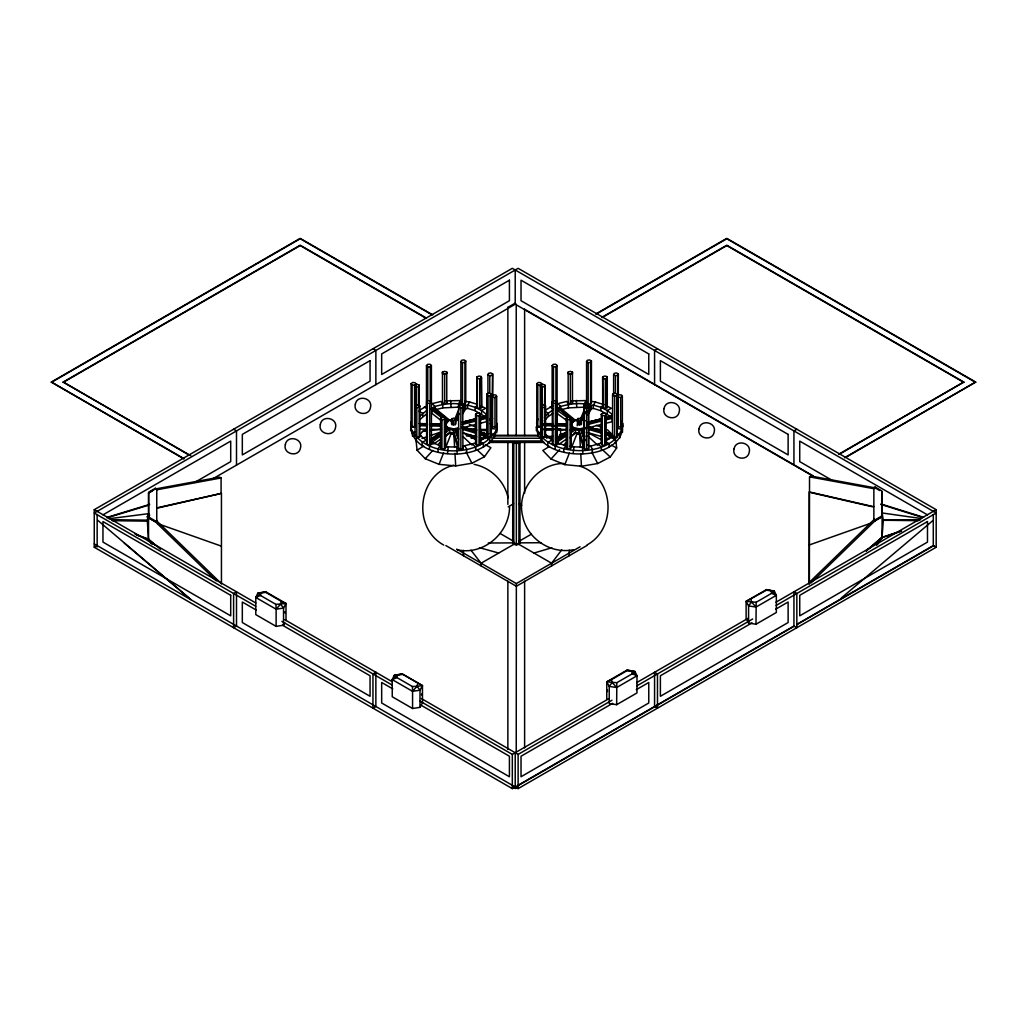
<?xml version="1.0" encoding="UTF-8"?>
<svg xmlns="http://www.w3.org/2000/svg" width="1027" height="1027" viewBox="0 0 1027 1027"><rect width="100%" height="100%" fill="white"/><g stroke="black" fill="none" stroke-linecap="round" stroke-linejoin="round"><path stroke-width="1.5" d="M569.292 550.228L569.228 555.735M616.649 704.689L616.816 682.711L632.26 673.802L636.984 675.792L636.984 692.943L616.649 704.689L609.229 703.534L609.229 686.383L606.752 681.812L627.086 670.079L634.994 671.504L636.984 675.792L616.649 687.525L609.229 686.383L612.208 682.442L611.476 679.63L626.919 670.721L634.994 671.504M756 624.223L756.167 602.258L771.611 593.336L776.335 595.339L776.335 612.49L756 624.223L748.58 623.081L746.115 618.524L746.115 601.36L766.437 589.626L774.345 591.051L776.335 595.339L756 607.073L748.58 605.917L746.115 601.36L766.283 590.255L774.345 591.051M570.601 425.101L570.601 424.472M410.993 421.622C405.151 464.294 499.558 464.884 497.145 423.445L496.786 432.418M410.633 430.595L410.993 424.985M490.341 420.094L491.522 423.689L491.214 428.567L496.786 429.055C482.356 458.312 422.739 458.555 410.633 427.219L414.857 427.039M537.93 418.913C523.988 464.769 631.759 465.886 621.926 420.698M536.325 430.595L536.595 426.385M617.137 424.908L616.893 428.567L622.478 429.055L622.478 432.418M622.837 423.445C619.512 459.005 545.632 459.069 536.325 427.219L541.948 426.975M877.559 544.259L881.988 537.66L883.323 520.33L918.446 520.33M571.551 424.138L571.371 426.256L575.569 429.594L579.1 430.172L584.697 428.965M430.223 409.324L434.999 406.474C444.909 403.611 455.718 402.199 465.693 405.498L467.657 405.049L475.129 407.321L481.535 410.505L486.554 414.433L485.014 416.384L480.418 417.553M567.251 417.54L555.915 409.324L560.691 406.474C570.588 403.611 581.41 402.199 591.372 405.498L593.349 405.049L600.821 407.321L607.227 410.505L612.246 414.433L610.706 416.384L606.11 417.553M486.888 395.254L487.055 393.829L489.276 393.2L491.33 393.996L491.33 435.474L491.163 436.899L488.942 437.528L486.888 436.732L486.888 395.254L488.942 396.05L491.163 395.421L491.33 393.996M486.888 436.732L487.055 393.829M612.58 395.254L612.734 393.829L614.955 393.2L617.022 393.996L617.022 435.474L616.855 436.899L614.634 437.528L612.58 436.732L612.58 395.254L614.634 396.05L616.855 395.421L617.022 393.996M612.58 436.732L612.734 435.307M509.572 507.081C509.251 533.437 483.383 555.671 457.297 549.804M284.774 622.927L283.542 625.212L276.122 626.367L255.787 614.621L255.787 597.47L260.511 595.48L260.986 592.81L265.685 591.757L286.007 603.491L286.007 620.655M417.745 683.443L417.013 686.254L419.992 690.183L412.572 691.338L392.237 679.604L396.961 677.602L397.436 674.944L402.135 673.892L422.469 685.625L422.469 702.789L419.992 707.346L412.572 708.502L392.237 696.755L392.237 679.604L394.227 675.317L402.135 673.892L422.469 685.625L419.992 690.183L419.992 707.346M112.174 520.65L147.297 520.65L148.633 513.654L108.926 518.751M418.888 406.82L419.196 385.125L417.219 384.265L414.947 384.817M544.58 406.82L544.888 385.125L542.911 384.265L540.626 384.817M626.919 670.721L627.086 670.079L631.785 671.132L636.984 675.792M766.283 590.255L766.437 589.626L771.149 590.679L776.335 595.339M445.692 429.62L445.692 426.256L447.117 428.195L453.42 430.172L458.324 445.731L456.733 447.066L448.285 446.886L447.451 453.472M583.567 447.682L579.1 433.535L579.1 430.172L584.016 445.731L582.425 447.066L573.977 446.886L573.143 453.472M276.122 626.367L276.122 609.204L280.564 604.12L281.295 601.308L265.839 592.386L257.777 593.182L255.787 597.47L276.122 609.204L283.542 608.061L286.007 603.491L281.295 601.308M487.928 393.932L487.928 374.778L488.441 373.379L490.79 372.929L492.639 373.892L492.639 396.229M492.126 416.769L492.639 373.892M613.62 395.523L613.62 374.778L614.12 373.379L616.482 372.929L618.318 373.892L618.318 396.229M617.818 396.024L618.318 373.892M416.063 440.467L417.052 450.198L425.255 458.722L439.055 464.345L443.613 452.74M445.898 446.95L451.61 432.444M549.419 446.437L542.821 450.519L551.024 459.03L564.811 464.653L569.382 453.061M571.667 447.258L577.367 432.752M454.781 419.234L458.825 409.298M581.038 417.822L586.25 405.049L585.762 404.163L585.762 406.41M585.018 411.455L581.667 420.415L585.018 412.263M581.988 420.454L584.774 413.663M458.812 414.189L456.091 419.915L458.504 413.329M456.091 419.915L458.812 413.38M421.609 695.022L421.609 694.008M462.689 410.53L465.693 405.498L465.693 408.862L462.689 413.894M587.752 411.866L591.372 405.498L591.372 408.862L587.752 415.229M415.062 406.589L415.717 405.216L418.105 404.856L419.85 405.858L419.85 435.487L419.196 436.873L416.808 437.232L415.062 436.218L415.062 406.589L416.808 407.603L419.196 407.244L419.85 405.858M415.062 436.218L415.717 434.845M540.754 406.589L541.396 405.216L543.797 404.856L545.542 405.858L545.542 435.487L544.888 436.873L542.5 437.232L540.754 436.218L540.754 406.589L542.5 407.603L544.888 407.244L545.542 405.858M540.754 436.218L541.396 405.216M607.419 690.105L607.419 691.543M221.254 493.422L156.849 507.877M221.254 546.094L158.222 523.809M441.122 435.525L431.815 442.432L440.121 445.628L438.067 448.658L438.067 452.021M557.494 444.678L558.046 441.456L566.814 435.525M460.879 361.555L461.714 360.22L464.153 359.963L465.757 361.055L465.757 402.533L464.91 403.881L462.471 404.137L460.879 403.046L460.879 361.555L462.471 362.647L464.91 362.403L465.757 361.055M460.879 403.046L461.714 401.698M586.571 361.555L587.405 360.22L589.845 359.963L591.436 361.055L591.436 402.533L590.602 403.881L588.163 404.137L586.571 403.046L586.571 361.555L588.163 362.647L590.602 362.403L591.436 361.055M876.673 545.273L881.988 537.365L901.424 530.843M476.875 404.202L469.711 402.019L467.657 405.049L467.657 408.412L475.129 410.697L485.309 416.821M603.992 404.638L595.403 402.019L593.349 405.049L593.349 408.412L600.821 410.697L610.988 416.821M419.735 435.32L422.482 431.456L426.68 429.286M439.055 464.345L455.706 465.95L471.919 463.228L484.474 456.72L490.893 447.708L485.476 444.794M564.811 464.653L581.462 466.258L597.675 463.536L610.243 457.028L616.662 448.016L615.956 441.058M452.291 419.735L447.926 420.775L445.5 424.151L447.926 428.593L453.754 429.979L458.119 428.939M446.309 424.1L447.926 420.775M451.521 424.1L451.521 419.337L453.664 418.105L455.808 419.337L455.808 424.1M455.179 424.973L455.808 419.337M518.917 544.323L518.917 443.305L519.97 441.828L519.97 542.834L518.917 544.323L516.35 544.939L513.782 544.323L512.717 542.834L512.717 441.828L513.782 443.305L513.782 544.323M577.983 419.735L573.605 420.775L571.192 424.151L573.605 428.593L579.433 429.979L585.274 428.593M577.213 425.692L577.842 418.464L580.871 418.464L581.5 419.337L581.5 424.1M581.5 419.337L579.356 420.582L577.213 419.337M551.602 565.903L551.602 563.22L561.718 549.843M750.827 599.177L751.559 601.989L748.58 605.917L748.58 623.081M412.572 708.502L412.572 691.338L417.013 686.254L422.469 685.625M440.609 418.336L441.738 417.065L444.203 416.988L445.551 418.194L445.551 447.823L444.421 449.094L441.944 449.158L440.609 447.965L440.609 418.336L441.944 419.529L444.421 419.465L445.551 418.194M566.288 418.336L567.418 417.065L569.895 416.988L571.23 418.194L571.23 447.823L570.101 449.094L567.636 449.158L566.288 447.965L566.288 418.336L567.636 419.529L570.101 419.465L571.23 418.194M480.572 432.328L485.18 433.664L480.418 432.495M480.418 433.304L485.18 434.46L480.572 433.137M604.813 432.88L610.718 434.639L610.872 433.664L604.967 431.905M610.718 434.639L610.872 433.664M425.255 458.722L432.726 450.506M438.067 444.627L441.276 441.109M445.538 436.411L447.682 434.062M551.024 459.03L559.561 449.646M563.836 444.948L565.967 442.598M570.242 437.9L574.504 433.201M426.462 407.09L426.462 365.612L427.604 364.341L430.082 364.29L431.404 365.496L431.43 443.869L429.71 444.909L427.309 444.563L426.616 443.189L426.616 401.711L428.323 400.684L430.737 401.018L431.43 402.391L429.71 403.418L427.309 403.085L426.616 401.711M430.249 401.865L430.249 366.767L431.404 365.496M419.735 416.307L427.104 410.12M419.735 419.671L427.104 413.483M553.296 405.832L552.141 407.09L552.141 365.612L553.296 364.341L555.774 364.29L557.096 365.496L557.109 443.869L555.402 444.909L553.001 444.563L552.308 443.189L552.308 401.711L554.015 400.684L556.429 401.018L557.109 402.391L555.402 403.418L553.001 403.085L552.308 401.711M555.941 400.273L555.941 366.767L557.096 365.496M544.438 417.386L548.392 413.072L552.796 410.12M544.438 420.762L548.392 416.436L552.796 413.483M555.941 408.245L557.096 406.987M875.081 520.728L810.932 582.989L809.533 582.181L873.682 519.919L875.081 520.728L882.077 516.697M285.018 613.029L285.018 611.591M255.787 597.47L260.986 592.81M392.237 679.604L397.436 674.944L402.302 674.521M487.774 433.907L485.001 436.372L485.001 438.619M609.101 447.053L609.101 443.69L605.262 441.302L610.77 437.592L610.693 436.372L612.541 434.729M432.56 443.305L429.479 446.039L429.479 449.402M563.759 452.021L563.759 448.658L565.813 445.628L558.252 443.305L555.158 446.039L555.158 449.402M587.008 544.952C618.061 527.904 613.928 476.618 579.819 466.181M866.274 550.729L881.988 537.365L866.274 551.037M477.247 405.537L475.129 407.321L475.129 410.697M602.939 405.537L600.821 407.321L600.821 410.697M841.254 598.061L932.811 520.625M475.565 414.253L476.99 413.085L479.455 413.213L480.495 414.51L480.495 444.139L479.07 445.307L476.605 445.179L475.565 443.882L475.565 414.253L476.605 415.55L476.605 445.179M476.605 415.55L479.07 415.678L480.495 414.51M601.257 414.253L602.669 413.085L605.134 413.213L606.174 414.51L606.174 444.139L604.749 445.307L602.297 445.179L601.257 443.882L601.257 414.253L602.297 415.55L602.297 445.179M602.297 415.55L604.749 415.678L606.174 414.51M416.025 383.957L414.574 385.125L414.574 426.603L412.109 426.462L411.095 425.152L411.095 383.674L412.546 382.519L415.011 382.66L416.025 383.957L416.025 406.294M536.787 383.674L538.238 382.519L540.703 382.66L541.717 383.957L541.717 425.448L540.266 426.603L537.801 426.462L536.787 425.152L536.787 383.674L537.801 384.971L537.801 426.462M537.801 384.971L540.266 385.125L541.717 383.957M441.045 433.022L430.801 439.992L441.289 433.137M444.884 430.403L447.695 428.785L445.127 431.327M445.127 430.518L447.695 428.785M441.045 433.83L430.801 440.801L441.289 433.946M444.884 431.212L447.438 428.657M566.968 433.946L556.493 440.801L556.493 439.992L566.724 433.009M570.563 430.403L573.374 428.772L570.807 431.327M556.737 440.917L556.737 440.108L566.968 433.137M570.807 430.518L573.374 428.772M556.493 440.801L566.724 433.818M570.563 431.199L573.117 428.657M444.871 432.983L449.877 429.594L449.877 432.97L444.871 436.359M433.612 443.972L441.122 438.888M570.563 432.983L575.569 429.594L575.569 432.97L570.563 436.359M559.304 443.972L566.814 438.888M419.298 410.389L426.975 405.87M489.751 442.804L489.751 439.428L485.078 437.592L479.57 441.302L483.422 443.69L483.422 447.053M544.99 410.389L552.654 405.87M431.468 438.478L440.596 432.483M555.864 439.325L566.288 432.483M570.203 429.915L572.809 428.195M417.052 450.198L423.65 446.116M491.843 395.767L493.538 394.727L495.951 395.048L496.67 396.422L496.67 426.051L494.975 427.091L492.562 426.77L491.843 425.396L491.843 395.767L492.562 397.141L492.562 426.77M492.562 397.141L494.975 397.462L496.67 396.422M617.535 395.767L619.23 394.727L621.63 395.048L622.349 396.422L622.349 426.051L620.655 427.091L618.254 426.77L617.535 425.396L617.535 395.767L618.254 397.141L618.254 426.77M618.254 397.141L620.655 397.462L622.349 396.422M148.658 517.865L155.501 521.806L156.759 521.151L156.759 488.903L155.334 488.274L148.658 492.203L148.658 517.865L155.539 521.921L216.248 580.846M148.543 541.345L148.543 492.999L153.999 489.84M873.861 519.187L875.286 519.816L881.962 515.901M875.286 520.599L881.962 516.684L881.962 491.022L875.12 487.068L873.861 487.722L873.861 519.97L875.286 520.599L875.286 519.816M183.884 458.915L51.35 382.057L300.205 238.38L432.739 314.891M51.35 382.391L300.205 238.726L431.353 314.442M189.392 455.243L63.199 382.057L300.205 245.222L426.385 318.075M63.199 382.391L300.205 245.569L426.385 318.421M793.935 626.034L793.935 591.822L796.836 593.503L796.836 627.702L793.935 626.034L512.319 788.62L94.253 547.25L94.253 509.687L512.319 268.317L936.188 513.038L776.142 605.455M102.957 514.861L230.703 441.109L230.703 461.637L194.604 482.472M148.543 492.999L152.035 490.97M507.864 307.381L515.04 303.209M94.253 547.25L97.154 545.581M146.822 516.902L149.788 515.182M211.678 479.455L515.49 304.043M595.647 314.095L726.795 238.38L975.65 382.057L845.876 457.323M597.021 313.646L726.795 238.726L975.65 382.391M602.002 317.279L726.795 245.222L963.801 382.057L838.995 454.447M602.002 317.613L726.795 245.569L963.801 382.391M236.505 591.822L233.604 593.503L233.604 627.702L236.505 626.034L236.505 593.375M657.485 348.782L654.571 350.451L654.571 384.663M508.211 506.85L513.641 503.718M481.098 565.903L481.098 563.22L514.989 543.642M519.059 541.293L531.267 534.245M516.234 752.675L516.35 583.567L580.075 546.775M586.853 545.555L516.35 586.263L445.846 545.555M796.836 429.235L793.935 430.916L793.935 465.115M838.995 454.101L963.801 382.057M809.366 583.233L809.533 476.862L810.932 476.053L875.081 487.864L879.754 490.559M844.489 457.772L975.65 382.057M875.081 487.864L873.682 488.672L809.533 476.862M419.876 701.043L512.319 754.409L609.05 698.565M636.637 682.634L748.401 618.113M776.001 602.181L936.188 509.687L936.188 547.25L518.121 788.62L94.253 543.899M421.391 698.565L518.121 754.409L611.951 700.247M636.779 685.908L752.688 618.986M612.67 703.315L521.023 756.231L521.023 776.746L648.769 702.994L648.769 682.48L636.278 689.695M752.021 622.863L660.387 675.766L660.387 696.293L788.12 622.542L788.12 602.015L775.629 609.229M796.695 624.442L933.286 545.581L936.188 547.25M518.263 785.501L793.922 626.354M796.695 624.75L933.838 545.581M512.73 786.849L515.49 788.454L518.263 786.849M553.232 440.519L551.935 440.159L547.802 442.38L547.802 445.744M148.658 517.069L155.501 521.023L156.759 520.368M873.861 488.505L875.12 487.068M476.977 376.935L478.903 376.036L481.214 376.562L481.586 377.975L481.586 407.603L479.66 408.489L477.362 407.976L476.977 406.564L476.977 376.935L477.362 407.976M477.362 378.347L479.66 378.86L481.586 377.975M602.669 376.935L604.595 376.036L606.893 376.562L607.278 377.975L607.278 407.603L605.352 408.489L603.042 407.976L602.669 406.564L602.669 376.935L603.042 407.976M603.042 378.347L605.352 378.86L607.278 377.975M606.752 698.976L606.752 681.812L611.476 679.63M463.049 446.103L475.501 443.035M587.572 445.179L590.73 446.154L601.18 443.035M459.018 428.965L453.42 430.172L453.42 433.535L457.875 447.682M582.72 433.163L584.697 432.341M432.829 408.001L448.452 419.915L448.183 420.839L432.829 408.001L448.183 420.839M432.829 408.81L448.452 420.723M558.521 408.001L574.234 420.364L573.965 421.275L558.521 408.001L573.965 421.275M558.521 408.81L573.04 420.21M460.866 408.001L462.92 407.205L462.741 405.781L460.507 405.151L458.466 405.96L458.645 407.385L460.866 408.001L460.866 449.492L458.645 448.863L458.466 447.438M460.866 449.492L462.92 448.683L462.741 405.781M584.145 405.96L586.199 405.151L588.42 405.781L588.612 407.205L588.612 448.683L586.558 449.492L584.324 448.863L584.145 447.438L584.145 405.96L584.324 448.863M584.324 407.385L586.558 408.001L588.612 407.205M453.818 465.205C417.745 473.832 411.429 527.352 443.754 545.08M870.896 523.167L809.366 544.939M442.457 372.095L444.588 371.363L446.745 372.056L446.784 373.481L444.665 374.213L442.496 373.52L442.457 372.095L442.496 403.149L444.665 403.842L446.784 403.11L446.745 372.056M568.149 372.095L570.28 371.363L572.437 372.056L572.475 373.481L570.344 374.213L568.188 373.52L568.149 372.095L568.188 403.149L570.344 403.842L572.475 403.11L572.437 372.056M421.981 438.452L426.423 436.937M430.865 435.409L441.225 431.866M559.587 434.716L566.981 432.187M881.988 537.66L901.424 531.152M422.11 445.744L422.11 442.38L426.244 440.159L421.224 436.244L416.333 437.874L416.333 441.238M106.962 517.39L149.685 504.373M106.962 517.865L148.17 505.31M533.976 553.039L551.794 547.776M462.022 422.238L475.822 418.721M461.932 424.575L475.706 421.07M480.302 419.902L486.426 418.348L486.426 421.712L480.302 423.265M463.459 427.553L475.706 424.433M587.714 422.238L601.501 418.721M587.611 424.575L601.398 421.07M605.981 419.902L612.118 418.348L612.118 421.712L605.981 423.265M589.139 427.553L601.398 424.433M442.74 407.886L434.999 409.837L434.999 406.474L432.174 403.65L441.084 401.403L442.74 404.522L442.74 407.886L458.633 407.141M568.432 407.886L560.691 409.837L560.691 406.474L557.866 403.65L566.763 401.403L568.432 404.522L568.432 407.886L584.324 407.141L584.324 403.778L586.019 400.569L571.538 400.889M418.888 386.55L416.603 387.102L416.603 405.819M540.318 386.242L542.295 387.102L544.58 386.55M462.394 422.174L475.745 418.939M480.2 417.873L486.259 416.615L486.259 417.424L480.328 418.849M462.522 422.341L475.873 419.119M480.328 418.04L486.259 416.615M462.394 422.983L475.745 419.748M480.2 418.682L486.259 417.424M462.522 423.15L475.873 419.927M587.316 422.354L601.103 419.029M605.699 417.912L611.951 416.615L611.951 417.424L605.827 418.9M587.444 422.533L601.231 419.196M605.827 418.092L611.951 416.615M587.316 423.163L601.103 419.838M605.699 418.721L611.951 417.424M587.444 423.342L601.231 420.004M451.521 419.337L453.664 420.582L455.179 420.21M447.926 427.514L453.754 428.914L458.119 427.861M513.782 443.305L518.917 443.305M573.605 427.514L579.433 428.914L585.274 427.514M158.197 507.903L219.714 493.782M465.693 408.862L467.657 408.412M591.372 408.862L593.349 408.412M487.928 374.778L489.776 375.728L492.126 375.291M613.62 374.778L615.468 375.728L617.818 375.291M155.539 488.955L219.688 477.144L221.087 477.953L221.087 493.396M156.938 489.763L221.087 477.953M257.777 593.182L265.685 591.757L265.839 592.386M415.139 432.251L412.443 432.739L412.443 436.103M489.943 418.9L492.639 418.425M542.179 432.008L538.135 432.739L538.135 436.103M436.526 424.703L440.942 423.958M563.759 424.754L566.711 424.267M422.482 431.456L427.245 430.878M430.416 430.493L441.52 429.132M560.935 430.223L565.697 429.645M260.511 595.48L275.955 604.389L286.007 603.491M458.491 439.44L455.487 429.889L458.312 437.13M455.487 430.698L458.312 437.938M584.633 440.75L581.012 429.414L584.954 439.915M581.012 430.223L581.333 429.376M563.682 463.421C537.57 463.588 516.157 490.855 522.692 516.222C527.095 538.726 551.037 554.58 573.477 549.676M394.227 675.317L397.436 674.944M445.846 400.889L460.327 400.569L458.633 403.778L458.645 448.863M396.961 677.602L412.405 686.524L417.013 686.254M426.462 365.612L427.771 366.819L430.249 366.767M552.141 365.612L553.463 366.819L555.941 366.767M488.287 543.013L514.784 542.872M519.469 542.847L541.293 542.731M544.117 428.939L553.091 428.939M556.095 428.939L560.575 428.939L560.575 436.411L556.095 436.411M476.644 429.466L473.652 429.466L473.652 430.608L476.644 430.608M479.648 429.466L487.119 429.466M544.117 430.082L553.091 430.082M556.095 430.082L560.575 430.082M479.648 430.608L487.119 430.608M466.399 435.294L471.175 435.294M495.04 435.294L537.994 435.294M560.267 435.294L563.451 435.294M466.399 435.897L474.346 435.897M495.04 435.897L537.994 435.897M560.267 435.897L563.451 435.897M545.619 436.411L553.091 436.411M476.644 436.937L473.652 436.937L473.652 435.795M471.175 438.247L475.937 438.247M480.713 438.247L483.897 438.247M491.856 438.247L541.178 438.247M549.124 438.247L552.308 438.247M555.491 438.247L558.675 438.247M490.264 440.955L542.769 440.955M488.672 442.444L544.349 442.444M112.174 520.175L147.297 520.65M920.038 520.15L883.323 520.15L918.446 520.625M112.174 520.355L147.297 520.355L148.453 539.38L151.226 543.309M544.066 423.792L553.437 423.971M556.557 424.023L565.928 424.202M544.053 423.984L553.425 424.164M556.544 424.215L565.916 424.395M544.066 424.6L553.437 424.78M556.557 424.831L565.928 425.011M544.053 424.793L553.425 424.96M556.544 425.024L565.916 425.204M419.889 423.817L427.45 423.958M430.48 424.01L441.071 424.202M419.876 424.01L427.437 424.151M430.467 424.202L441.058 424.395M419.889 424.626L427.45 424.767M430.48 424.819L441.071 425.011M419.876 424.819L427.437 424.96M430.467 425.011L441.058 425.191M544.836 423.56L552.693 423.727M555.838 423.804L566.84 424.035M544.13 425.666L566.57 426.154M419.144 423.56L427.001 423.727M430.146 423.804L441.148 424.035M420.043 425.704L426.462 425.846M431.263 425.948L440.878 426.154M544.13 429.042L566.57 429.517M420.043 429.068L426.462 429.209M431.263 429.312L440.878 429.517M411.095 383.674L412.109 384.971L414.574 385.125M746.115 601.36L756.167 602.258M606.752 681.812L616.816 682.711M590.589 428.708L601.334 429.376M464.82 428.387L475.565 429.068M921.732 518.584L882.167 512.974L883.323 520.625M456.091 419.106L456.412 419.966M590.705 401.287L595.403 402.019M465.026 401.287L469.711 402.019M569.895 446.257L573.977 446.886M445.564 446.463L448.285 446.886M575.569 432.97L579.1 433.535M449.877 432.97L453.42 433.535M617.343 433.882L619.974 434.472L619.974 437.836M490.341 433.587L494.282 434.472L494.282 437.836M809.173 584.453L809.173 491.894L873.772 506.722M810.906 492.626L872.424 506.747M580.897 419.735L585.274 420.775M574.016 433.047L579.857 434.447M455.205 419.735L458.119 420.428M448.337 433.047L454.165 434.447L454.165 433.368M474.089 464.358C490.752 467.593 504.565 481.149 508.083 497.813M479.416 547.673L498.724 553.039M462.15 427.014L475.963 430.993M462.009 427.181L475.822 431.173M462.15 427.823L475.963 431.802M462.009 427.989L475.822 431.982M587.444 426.693L601.142 430.711M605.712 432.059L611.797 433.843M588.638 429.414L601.886 433.304M604.826 434.177L610.693 436.372M588.638 432.791L601.886 436.68M604.826 437.541L609.242 438.837L609.242 435.474M463.28 427.142L475.45 430.711M480.02 432.059L486.118 433.843M462.946 429.414L476.194 433.304M480.61 434.601L485.001 436.372L485.078 437.592M462.946 432.791L476.194 436.68M480.61 437.964L483.563 438.837L483.563 435.474M587.264 426.629L602.015 431.019M588.587 427.232L601.861 431.186M604.813 432.072L610.718 433.83M587.264 427.437L602.015 431.828M604.967 432.714L610.872 434.46M588.587 428.041L601.861 431.995M880.973 503.987L923.658 517.3M880.973 504.45L922.13 517.3M135.05 534.13L148.453 539.085L160.533 549.291M136.54 534.977L148.453 539.38L155.706 545.504M544.888 411.699L548.392 413.072L548.392 416.436M610.77 437.592L615.443 439.428L615.443 442.804M419.196 411.699L422.7 413.072L422.7 416.436M555.915 412.687L566.044 419.966M596.43 425.268L601.95 427.514M469.288 424.395L476.194 427.206M606.456 405.858L611.36 408.284L607.227 410.505L607.227 413.868M480.764 405.858L485.668 408.284L481.535 410.505L481.535 413.868M588.176 432.765L601.745 440.031M611.232 445.115L616.662 448.016M463.768 433.189L475.976 439.723M936.188 509.687L518.121 268.317L94.253 513.038L255.684 606.251M927.484 514.861L799.738 441.109L799.738 461.637L831.677 480.071M525.195 309.64L813.32 476.002M516.594 305.006L814.629 477.067M372.955 348.782L375.869 350.451L375.869 384.663M519.059 503.718L521.767 505.284M500.072 533.462L513.641 541.293M517.698 543.642L551.602 563.22M456.694 549.124L516.35 583.567M233.604 429.235L236.505 430.916L236.505 465.115M63.199 382.057L190.778 455.706M51.35 382.057L183.884 458.568M94.253 509.687L255.826 602.977M284.8 619.705L392.417 681.838M281.899 621.386L392.275 685.112M256.198 610.038L242.321 602.015L242.321 622.542L370.054 696.293L370.054 675.766L282.579 625.263M392.776 688.886L381.672 682.48L381.672 702.994L509.418 776.746L509.418 756.231L420.544 704.92M550.048 406.987L552.616 408.579M424.369 406.987L426.924 408.579M576.275 421.031L559.741 407.411L559.741 409.657M570.884 420.377L573.297 422.264M551.935 440.159L545.221 434.01M450.583 421.031L434.049 407.411L434.049 409.657M441.559 417.54L431.892 409.991L431.892 413.355L441.559 420.916M445.192 420.377L447.605 422.264M97.809 520.355L190.817 599.563L124.383 543.193M587.765 435.974L597.881 445.448M602.374 449.659L610.243 457.028M463.126 436.719L472.112 445.14M476.618 449.351L484.474 456.72M221.087 583.375L156.938 521.113L155.539 521.921L155.501 521.023M598.471 444.203L601.296 447.015L601.296 450.391M472.779 444.203L475.604 447.015L475.604 450.391M607.471 429.761L611.566 434.023M751.559 601.989L756 607.073M612.208 682.442L616.649 687.525M557.494 442.432L558.252 443.305M470.969 550.202L481.098 563.22M419.529 434.01L421.224 436.244M280.564 604.12L283.542 608.061L283.542 625.212M573.605 428.593L571.192 425.229L573.605 420.775M445.5 425.229L447.926 428.593M518.917 541.357L519.97 542.834M148.453 539.085L152.137 544.323M460.558 405.049L460.083 404.163L460.083 406.41M590.73 446.154L592.386 449.261L592.386 452.637M465.038 446.154L466.707 449.261L466.707 452.637M621.63 424.677L622.349 426.051M591.847 452.291L597.675 463.536M466.078 451.983L471.919 463.228M557.109 443.869L556.429 442.496L556.429 401.018M430.737 442.496L431.43 443.869M581.012 429.414L584.954 440.724M455.487 429.889L458.491 438.632M621.926 424.061L622.837 426.821M490.341 423.471L491.124 425.858M582.72 429.8L584.928 436.783M458.35 433.985L457.028 429.8L457.028 432.046M607.278 407.603L606.893 376.562M481.586 407.603L481.214 376.562M771.149 590.679L771.611 593.336M631.785 671.132L632.26 673.802M576.314 400.363L576.738 406.974M582.425 447.066L582.848 453.677M450.622 400.363L451.046 406.974M456.733 447.066L457.156 453.677M588.612 448.683L588.42 405.781M462.741 447.258L462.92 448.683M579.626 434.549L580.358 447.233M580.73 453.575L581.462 466.258M453.857 434.241L454.602 446.925M454.974 453.266L455.706 465.95M412.405 686.524L412.572 691.338M275.955 604.389L276.122 609.204M572.437 401.685L572.475 403.11M568.149 401.724L568.188 403.149M463.395 550.395L463.472 555.735M446.745 401.685L446.784 403.11M442.457 401.724L442.496 403.149M933.286 514.476L933.286 545.581M882.077 491.907L882.077 538.597M620.655 397.462L620.655 427.091M616.855 395.421L616.855 436.899M615.468 375.728L615.468 393.29M614.634 396.05L614.634 437.528M612.246 414.433L612.246 416.68M611.822 416.436L611.822 417.244M605.352 378.86L605.352 408.489M604.749 415.678L604.749 445.307M590.602 362.403L590.602 403.881M590.23 406.512L590.23 409.889M588.163 362.647L588.163 404.137M586.558 408.001L586.558 449.492M580.871 418.464L580.871 424.973M579.356 420.582L579.356 425.332M579.433 428.914L579.433 429.979M577.842 420.21L577.842 424.973M570.344 374.213L570.344 403.842M570.101 419.465L570.101 449.094M567.636 419.529L567.636 449.158M558.778 407.886L558.778 408.695M558.046 441.456L558.046 443.703M557.571 409.991L557.571 413.355M555.402 403.418L555.402 444.909M553.463 366.819L553.463 401.916M553.001 403.085L553.001 444.563M546.903 438.49L546.903 436.244L542.025 437.874L542.025 441.238M544.888 385.125L544.888 436.873M542.5 407.603L542.5 437.232M542.295 387.102L542.295 405.819M540.266 385.125L540.266 426.603M536.685 421.622L536.685 423.869M524.617 308.947L524.617 435.512M524.617 441.892L524.617 493.178M524.617 581.231L524.617 747.849M518.121 754.409L518.121 788.62M516.234 304.108L516.234 435.499M516.35 443.921L516.35 544.939M515.49 787.106L515.49 788.454M515.22 269.998L515.22 304.21M515.22 752.74L515.22 786.952M512.319 754.409L512.319 788.62M507.864 307.355L507.864 435.512M507.864 441.892L507.864 504.385M507.864 581.231L507.864 749.44M494.975 397.462L494.975 427.091M494.603 435.795L494.603 436.937M491.522 423.689L491.522 425.935M491.163 395.421L491.163 436.899M489.776 375.728L489.776 393.29M488.942 396.05L488.942 437.528M486.554 414.433L486.554 416.68M486.13 416.436L486.13 417.244M485.18 433.664L485.026 434.639M479.66 378.86L479.66 408.489M479.07 415.678L479.07 445.307M464.91 362.403L464.91 403.881M464.538 406.512L464.538 409.889M462.471 362.647L462.471 404.137M458.003 446.591L458.003 448.825M455.808 429.851L455.808 430.66M453.754 428.914L453.754 429.979M453.664 420.582L453.664 425.332M452.15 418.464L452.15 424.973M444.665 374.213L444.665 403.842M444.421 419.465L444.421 449.094M441.944 419.529L441.944 449.158M433.099 407.886L433.099 408.695M432.367 441.456L432.367 443.703M431.045 440.108L431.045 440.917M429.71 403.418L429.71 444.909M427.771 366.819L427.771 400.325M427.309 403.085L427.309 444.563M419.196 385.125L419.196 405.395M419.196 407.244L419.196 436.873M416.808 407.603L416.808 437.232M412.109 384.971L412.109 426.462M221.447 493.05L221.447 584.016M155.334 488.274L155.334 489.057M97.154 514.476L97.154 546.929M285.352 444.614C282.733 454.293 298.831 457.862 300.487 447.926C303.119 438.234 287.021 434.665 285.352 444.614M320.347 424.408C317.728 434.087 333.814 437.669 335.482 427.72C338.101 418.04 322.016 414.459 320.347 424.408M355.342 404.202C352.71 413.894 368.809 417.463 370.477 407.514C373.096 397.834 356.998 394.265 355.342 404.202M664.084 408.515C661.452 418.194 677.55 421.763 679.219 411.814C681.838 402.135 665.74 398.566 664.084 408.515M699.066 428.708C696.447 438.401 712.545 441.969 714.201 432.02C716.833 422.341 700.735 418.759 699.066 428.708M734.061 448.915C731.442 458.594 747.528 462.163 749.197 452.227C751.815 442.534 735.717 438.965 734.061 448.915M370.054 360.644L242.321 434.395L242.321 454.922L370.054 381.171L370.054 360.644M509.418 280.191L381.672 353.943L381.672 374.47L509.418 300.718L509.418 280.191M375.869 672.287L372.955 673.956L372.955 708.168L375.869 706.486L375.869 672.287M927.484 521.562L799.738 595.313L799.738 615.841L927.484 542.089L927.484 521.562M588.112 404.702L587.791 405.472L588.112 404.702M462.432 404.702L462.111 405.472L462.432 404.702M648.769 353.943L521.023 280.191L521.023 300.718L648.769 374.47L648.769 353.943M788.12 434.395L660.387 360.644L660.387 381.171L788.12 454.922L788.12 434.395M657.485 673.956L654.571 672.287L654.571 706.486L657.485 708.168L657.485 673.956M230.703 595.313L102.957 521.562L102.957 542.089L230.703 615.841L230.703 595.313"/></g></svg>
